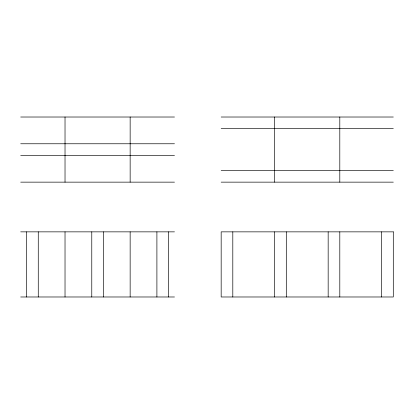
<?xml version="1.0" encoding="UTF-8"?>
<svg xmlns="http://www.w3.org/2000/svg" width="414" height="414" viewBox="0 0 414 414"><rect width="100%" height="100%" fill="white"/><g stroke="black" fill="none" stroke-linecap="round" stroke-linejoin="round"><path stroke-width="0.62" d="M20.7 117.017L174.475 117.017M221.169 117.017L393.3 117.017M221.169 128.645L393.3 128.645M20.7 143.767L174.475 143.767M20.7 155.395L174.475 155.395M221.169 170.516L393.3 170.516M20.7 182.144L174.475 182.144M221.169 182.144L393.3 182.144M20.7 231.856L174.475 231.856M20.7 296.983L174.475 296.983M381.672 231.856L381.672 296.983M339.801 117.017L339.801 182.144M339.801 231.856L339.801 296.983M328.167 231.856L328.167 296.983M286.302 231.856L286.302 296.983M274.668 117.017L274.668 182.144M274.668 231.856L274.668 296.983M232.803 231.856L232.803 296.983M168.534 231.856L168.534 296.983M156.901 231.856L156.901 296.983M130.151 117.017L130.151 182.144M130.151 231.856L130.151 296.983M103.402 231.856L103.402 296.983M91.773 231.856L91.773 296.983M65.024 117.017L65.024 182.144M65.024 231.856L65.024 296.983M38.269 231.856L38.269 296.983M26.641 231.856L26.641 296.983M393.3 231.856L221.169 231.856L221.169 296.983L393.3 296.983L393.3 231.856"/></g></svg>
